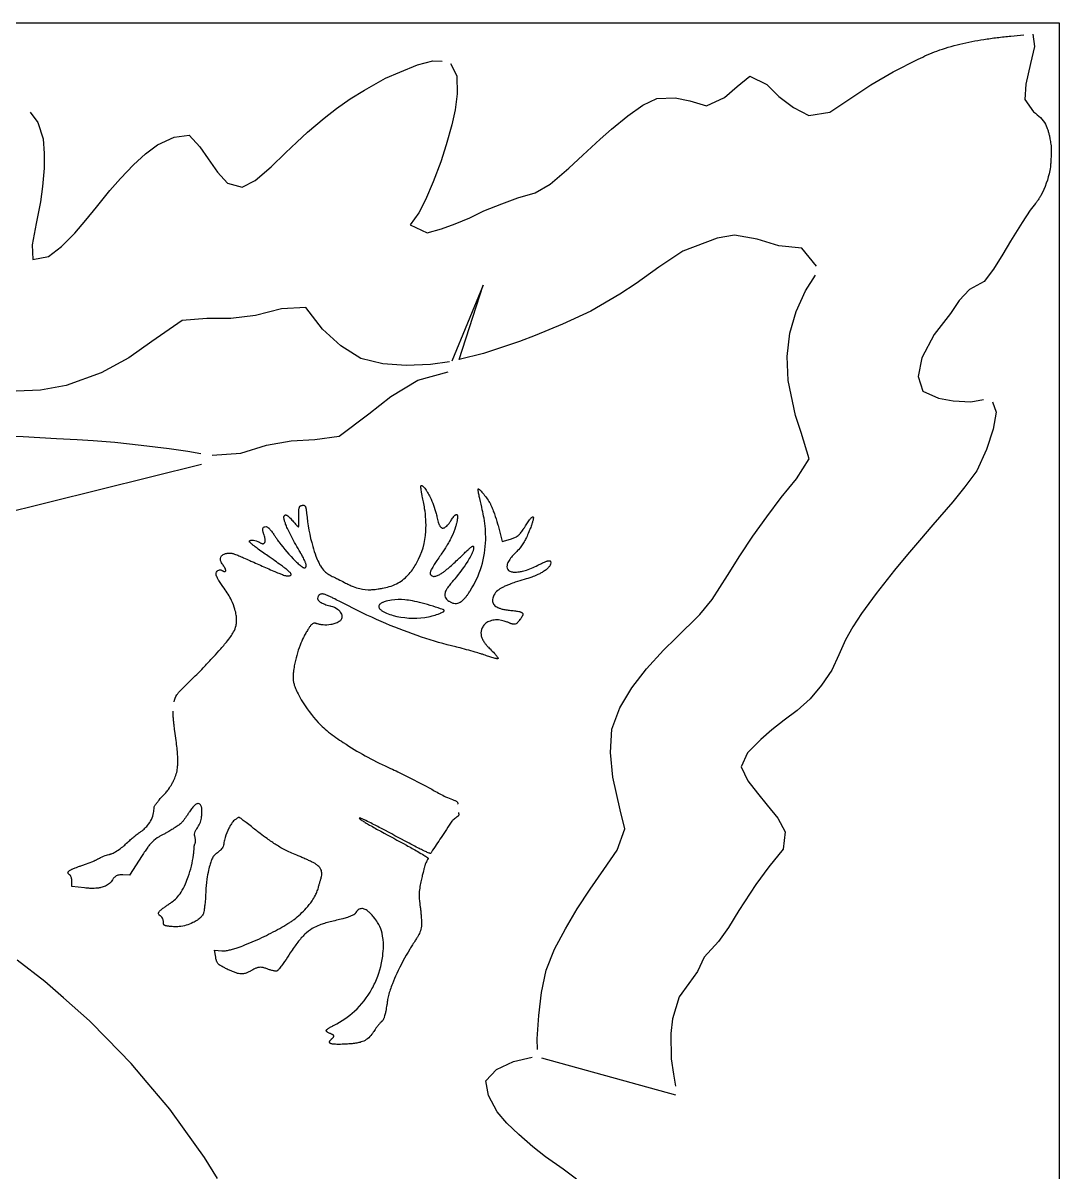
# Model space of a CAD drawing. Extents: x 9 to 156, y 170 to 274.
# Drawn here: x 119.79 to 156.21, y 233.95 to 274.33 of the extents above; entities that cross this region are included whole.
import ezdxf

# ---------------------------------------------------------------- set-up
doc = ezdxf.new("R2010")
doc.units = 0
for name, color, linetype in [('40FF', 7, 'CONTINUOUS'), ('BAUBLES', 7, 'CONTINUOUS'), ('BORDER', 7, 'CONTINUOUS'), ('RINGS', 7, 'CONTINUOUS')]:
    doc.layers.add(name, color=color, linetype=linetype)

msp = doc.modelspace()

# ---------------------------------------------------------------- linework, layer by layer
at = {"layer": '40FF', "color": 5}
for p, q in [((155.296, 273.939), (155.345, 273.501)), ((155.345, 273.501), (155.209, 272.906)), ((133.655, 272.861), (134.201, 273)), ((134.201, 273), (134.52, 272.987)), ((150.377, 272.611), (151.258, 273.054)), ((132.536, 272.394), (133.036, 272.607)), ((133.036, 272.607), (133.655, 272.861)), ((134.815, 272.909), (135.037, 272.473)), ((149.595, 272.161), (150.377, 272.611)), ((155.209, 272.906), (155.05, 272.185)), ((131.794, 271.973), (132.536, 272.394)), ((135.037, 272.473), (135.05, 271.838)), ((144.899, 272.102), (145.344, 272.464)), ((145.344, 272.464), (145.944, 272.172)), ((145.944, 272.172), (146.356, 271.748)), ((148.967, 271.732), (149.595, 272.161)), ((155.05, 272.185), (155.009, 271.647)), ((131.295, 271.665), (131.794, 271.973)), ((135.05, 271.838), (134.982, 271.278)), ((144.457, 271.707), (144.899, 272.102)), ((146.356, 271.748), (146.879, 271.356)), ((130.807, 271.324), (131.295, 271.665)), ((141.048, 271.069), (141.581, 271.444)), ((141.581, 271.444), (142.073, 271.679)), ((142.073, 271.679), (142.714, 271.704)), ((142.714, 271.704), (143.237, 271.591)), ((143.237, 271.591), (143.817, 271.425)), ((143.817, 271.425), (144.457, 271.707)), ((146.879, 271.356), (147.42, 271.08)), ((148.159, 271.196), (148.967, 271.732)), ((155.009, 271.647), (155.32, 271.205)), ((120.045, 271.193), (120.314, 270.831)), ((129.793, 270.493), (130.374, 270.989)), ((130.374, 270.989), (130.807, 271.324)), ((134.982, 271.278), (134.866, 270.753)), ((140.476, 270.604), (141.048, 271.069)), ((147.42, 271.08), (148.159, 271.196)), ((120.314, 270.831), (120.495, 270.258)), ((134.866, 270.753), (134.67, 270.049)), ((140.078, 270.25), (140.476, 270.604)), ((120.495, 270.258), (120.536, 269.749)), ((124.517, 270.05), (125.107, 270.323)), ((125.107, 270.323), (125.629, 270.387)), ((125.629, 270.387), (126.004, 269.983)), ((129.014, 269.771), (129.411, 270.14)), ((129.411, 270.14), (129.793, 270.493)), ((139.473, 269.684), (140.078, 270.25)), ((120.536, 269.749), (120.53, 269.223)), ((123.669, 269.342), (124.099, 269.733)), ((124.099, 269.733), (124.517, 270.05)), ((126.004, 269.983), (126.297, 269.561)), ((128.511, 269.273), (129.014, 269.771)), ((134.67, 270.049), (134.473, 269.456)), ((123.214, 268.871), (123.669, 269.342)), ((126.297, 269.561), (126.625, 269.086)), ((134.473, 269.456), (134.21, 268.748)), ((138.981, 269.234), (139.473, 269.684)), ((120.53, 269.223), (120.474, 268.58)), ((126.625, 269.086), (126.98, 268.698)), ((127.946, 268.797), (128.511, 269.273)), ((138.317, 268.667), (138.981, 269.234)), ((120.474, 268.58), (120.401, 268.05)), ((122.841, 268.446), (123.214, 268.871)), ((126.98, 268.698), (127.489, 268.559)), ((127.489, 268.559), (127.946, 268.797)), ((134.21, 268.748), (133.94, 268.12)), ((137.791, 268.358), (138.317, 268.667)), ((122.371, 267.855), (122.841, 268.446)), ((133.94, 268.12), (133.709, 267.662)), ((136.621, 267.978), (137.185, 268.191)), ((137.185, 268.191), (137.791, 268.358)), ((120.401, 268.05), (120.246, 267.284)), ((121.992, 267.398), (122.371, 267.855)), ((135.496, 267.486), (135.99, 267.725)), ((135.99, 267.725), (136.621, 267.978)), ((155.201, 267.757), (154.912, 267.318)), ((121.608, 266.947), (121.992, 267.398)), ((133.709, 267.662), (133.404, 267.237)), ((134.98, 267.271), (135.496, 267.486)), ((154.912, 267.318), (154.504, 266.66)), ((120.246, 267.284), (120.111, 266.539)), ((121.14, 266.473), (121.608, 266.947)), ((133.404, 267.237), (134.003, 266.956)), ((134.003, 266.956), (134.502, 267.092)), ((134.502, 267.092), (134.98, 267.271)), ((120.111, 266.539), (120.139, 266.024)), ((144.195, 266.764), (142.985, 266.317)), ((144.804, 266.88), (144.195, 266.764)), ((145.595, 266.734), (144.804, 266.88)), ((146.359, 266.505), (145.595, 266.734)), ((147.168, 266.413), (146.359, 266.505)), ((154.504, 266.66), (154.242, 266.203)), ((120.139, 266.024), (120.69, 266.121)), ((120.69, 266.121), (121.14, 266.473)), ((142.985, 266.317), (142.145, 265.75)), ((147.689, 265.781), (147.168, 266.413)), ((154.242, 266.203), (153.912, 265.681)), ((142.145, 265.75), (141.345, 265.171)), ((147.297, 264.922), (147.65, 265.469)), ((153.912, 265.681), (153.577, 265.247)), ((135.965, 265.116), (134.866, 262.449)), ((135.119, 262.501), (135.965, 265.116)), ((141.345, 265.171), (140.776, 264.796)), ((146.966, 264.191), (147.297, 264.922)), ((153.07, 264.964), (152.707, 264.578)), ((153.577, 265.247), (153.07, 264.964)), ((140.776, 264.796), (139.748, 264.208)), ((152.707, 264.578), (152.401, 264.119)), ((128.875, 264.287), (127.961, 264.053)), ((129.727, 264.329), (128.875, 264.287)), ((130.321, 263.575), (129.727, 264.329)), ((139.748, 264.208), (138.759, 263.742)), ((146.743, 263.425), (146.966, 264.191)), ((152.401, 264.119), (151.822, 263.383)), ((125.386, 263.87), (124.317, 263.136)), ((126.248, 263.943), (125.386, 263.87)), ((127.089, 263.948), (126.248, 263.943)), ((127.961, 264.053), (127.089, 263.948)), ((138.759, 263.742), (137.793, 263.348)), ((130.968, 262.984), (130.321, 263.575)), ((137.793, 263.348), (137.248, 263.143)), ((146.654, 262.615), (146.743, 263.425)), ((151.822, 263.383), (151.388, 262.568)), ((124.317, 263.136), (123.507, 262.56)), ((131.662, 262.538), (130.968, 262.984)), ((137.248, 263.143), (135.975, 262.717)), ((123.507, 262.56), (122.537, 262.035)), ((132.44, 262.352), (131.662, 262.538)), ((135.975, 262.717), (135.119, 262.501)), ((146.685, 261.767), (146.654, 262.615)), ((151.388, 262.568), (151.255, 261.908)), ((133.259, 262.291), (132.44, 262.352)), ((134.11, 262.332), (133.259, 262.291)), ((133.665, 261.78), (134.738, 262.072)), ((134.787, 262.423), (134.11, 262.332)), ((122.537, 262.035), (121.309, 261.594)), ((132.722, 261.208), (133.665, 261.78)), ((146.944, 260.538), (146.685, 261.767)), ((151.255, 261.908), (151.425, 261.394)), ((120.404, 261.426), (119.553, 261.388)), ((121.309, 261.594), (120.404, 261.426)), ((151.425, 261.394), (151.98, 261.143)), ((131.941, 260.593), (132.722, 261.208)), ((151.98, 261.143), (152.487, 261.058)), ((152.487, 261.058), (153.118, 261.021)), ((153.118, 261.021), (153.563, 261.104)), ((153.878, 261.022), (154.004, 260.653)), ((130.909, 259.806), (131.941, 260.593)), ((147.15, 259.939), (146.944, 260.538)), ((154.004, 260.653), (153.893, 260.062)), ((153.893, 260.062), (153.665, 259.339)), ((119.79, 259.784), (118.615, 259.839)), ((120.971, 259.722), (119.79, 259.784)), ((121.687, 259.683), (120.971, 259.722)), ((122.252, 259.645), (121.687, 259.683)), ((123.018, 259.584), (122.252, 259.645)), ((128.347, 259.497), (129.213, 259.644)), ((129.213, 259.644), (130.052, 259.692)), ((130.052, 259.692), (130.909, 259.806)), ((147.426, 259.011), (147.15, 259.939)), ((123.948, 259.487), (123.018, 259.584)), ((124.93, 259.365), (123.948, 259.487)), ((125.579, 259.267), (124.93, 259.365)), ((126.036, 259.195), (125.579, 259.267)), ((127.446, 259.218), (128.347, 259.497)), ((153.665, 259.339), (153.329, 258.598)), ((126.433, 259.147), (127.446, 259.218)), ((146.982, 258.317), (147.426, 259.011)), ((113.252, 255.647), (126.062, 258.823)), ((153.329, 258.598), (152.904, 258.028)), ((146.449, 257.651), (146.982, 258.317)), ((152.904, 258.028), (152.476, 257.507)), ((145.936, 256.979), (146.449, 257.651)), ((152.476, 257.507), (151.771, 256.692)), ((145.447, 256.299), (145.936, 256.979)), ((151.771, 256.692), (151.303, 256.142)), ((144.988, 255.609), (145.447, 256.299)), ((151.303, 256.142), (150.881, 255.647)), ((144.557, 254.91), (144.988, 255.609)), ((150.881, 255.647), (150.43, 255.099)), ((144.014, 254.075), (144.557, 254.91)), ((150.43, 255.099), (149.784, 254.283)), ((143.586, 253.547), (144.014, 254.075)), ((149.784, 254.283), (149.273, 253.58)), ((149.273, 253.58), (148.962, 253.112)), ((142.736, 252.716), (143.586, 253.547)), ((148.962, 253.112), (148.702, 252.658)), ((142.301, 252.287), (142.736, 252.716)), ((148.702, 252.658), (148.471, 252.122)), ((141.709, 251.64), (142.301, 252.287)), ((148.471, 252.122), (148.227, 251.592)), ((141.194, 250.968), (141.709, 251.64)), ((148.227, 251.592), (147.86, 251.056)), ((140.768, 250.267), (141.194, 250.968)), ((147.86, 251.056), (147.468, 250.583)), ((147.468, 250.583), (147.002, 250.176)), ((140.492, 249.519), (140.768, 250.267)), ((147.002, 250.176), (146.547, 249.836)), ((146.547, 249.836), (146.114, 249.492)), ((140.447, 248.695), (140.492, 249.519)), ((145.724, 249.154), (145.258, 248.685)), ((146.114, 249.492), (145.724, 249.154)), ((140.529, 247.83), (140.447, 248.695)), ((145.258, 248.685), (145.035, 248.195)), ((145.035, 248.195), (145.276, 247.701)), ((140.785, 246.685), (140.529, 247.83)), ((145.276, 247.701), (145.608, 247.27)), ((145.608, 247.27), (145.957, 246.841)), ((145.957, 246.841), (146.324, 246.39)), ((140.947, 246.018), (140.785, 246.685)), ((146.324, 246.39), (146.589, 245.903)), ((140.683, 245.265), (140.947, 246.018)), ((146.589, 245.903), (146.512, 245.3)), ((140.209, 244.58), (140.683, 245.265)), ((146.512, 245.3), (146.016, 244.682)), ((139.728, 243.897), (140.209, 244.58)), ((146.016, 244.682), (145.548, 244.058)), ((139.273, 243.206), (139.728, 243.897)), ((145.548, 244.058), (144.955, 243.137)), ((138.867, 242.499), (139.273, 243.206)), ((144.955, 243.137), (144.59, 242.55)), ((138.471, 241.789), (138.867, 242.499)), ((144.59, 242.55), (144.235, 242.052)), ((144.235, 242.052), (143.738, 241.497)), ((138.187, 241.043), (138.471, 241.789)), ((143.738, 241.497), (143.508, 241)), ((138.023, 240.257), (138.187, 241.043)), ((143.508, 241), (143.193, 240.573)), ((137.919, 239.453), (138.023, 240.257)), ((143.193, 240.573), (142.862, 240.111)), ((142.862, 240.111), (142.628, 239.339)), ((137.869, 238.63), (137.919, 239.453)), ((142.628, 239.339), (142.563, 238.821)), ((142.563, 238.821), (142.579, 237.929)), ((137.872, 238.255), (137.869, 238.63)), ((136.44, 237.56), (137.031, 237.84)), ((137.031, 237.84), (137.687, 237.983)), ((142.736, 236.657), (138.034, 237.955)), ((142.579, 237.929), (142.654, 237.392)), ((136.059, 237.162), (136.44, 237.56)), ((136.153, 236.645), (136.059, 237.162)), ((142.654, 237.392), (142.723, 236.971)), ((136.46, 236.072), (136.153, 236.645)), ((136.8, 235.673), (136.46, 236.072)), ((137.215, 235.266), (136.8, 235.673)), ((137.712, 234.839), (137.215, 235.266)), ((138.157, 234.491), (137.712, 234.839)), ((138.775, 234.055), (138.157, 234.491)), ((139.253, 233.704), (138.775, 234.055))]:
    msp.add_line(p, q, dxfattribs=at)
for points in [[(151.258, 273.054, -0.033706), (151.917, 273.346, -0.029745), (152.73, 273.59, -0.020209), (153.566, 273.752, -0.007806), (154.043, 273.819, -0.004912), (154.515, 273.873, -0.002201), (154.976, 273.919)], [(155.32, 271.205, -0.017658), (155.445, 271.108, -0.057795), (155.659, 270.887, -0.065455), (155.79, 270.654, -0.02255), (155.828, 270.546, -0.017049), (155.859, 270.429, -0.011313), (155.886, 270.304, -0.004404), (155.902, 270.214, -0.002939), (155.934, 270.018)], [(155.934, 270.018, -0.005221), (155.935, 269.874, -0.007608), (155.932, 269.621, -0.010071), (155.921, 269.405, -0.011379), (155.909, 269.268, -0.013247), (155.896, 269.177, -0.005632), (155.891, 269.149)], [(155.891, 269.149), (155.891, 269.149, -0.072644), (155.575, 268.268)], [(155.575, 268.268, -0.011294), (155.555, 268.232, -0.011881), (155.518, 268.173, -0.011946), (155.445, 268.067, -0.006137), (155.382, 267.983, -0.011348), (155.201, 267.757)]]:
    msp.add_lwpolyline(points, format="xyb", dxfattribs=at)
at = {"layer": 'BAUBLES', "color": 1}
for p, q in [((137.722, 256.973), (137.722, 256.973)), ((136.489, 256.67), (136.639, 256.114)), ((136.639, 256.114), (136.925, 256.193)), ((134.56, 253.715), (134.56, 253.715)), ((123.972, 245.07), (123.535, 244.38)), ((123.535, 244.38), (123.293, 244.391)), ((121.51, 243.991), (121.508, 244.171)), ((121.949, 243.938), (121.51, 243.991)), ((126.517, 241.751), (126.784, 241.727)), ((126.562, 241.502), (126.517, 241.751))]:
    msp.add_line(p, q, dxfattribs=at)
for points in [[(133.866, 257.501, -0.002063), (133.826, 257.703, -0.003333), (133.804, 257.822, -0.006349), (133.788, 257.917, -0.00774), (133.781, 257.967, -0.012566), (133.778, 258.007, -0.021746), (133.777, 258.038, -0.027279), (133.778, 258.056, -0.04736), (133.781, 258.069, -0.054933), (133.784, 258.075, -0.123526), (133.789, 258.081, -0.141008), (133.797, 258.083, -0.063454), (133.803, 258.082, -0.042232), (133.809, 258.079, -0.040186), (133.821, 258.072, -0.023012), (133.834, 258.062, -0.016433), (133.854, 258.044, -0.008513), (133.877, 258.021)], [(133.877, 258.021, -0.020431), (133.91, 257.983, -0.022728), (133.962, 257.914, -0.016509), (134.014, 257.831, -0.020295), (134.1, 257.668, -0.046702), (134.315, 257.089, -0.015522), (134.351, 256.935)], [(135.937, 257.222, -0.005661), (135.848, 257.618, -0.004086), (135.816, 257.773, -0.004755), (135.801, 257.854, -0.009473), (135.791, 257.912, -0.010583), (135.789, 257.932, -0.024796), (135.788, 257.946, -0.071902), (135.789, 257.952, -0.040595), (135.789, 257.953)], [(135.789, 257.953, -0.255354), (135.797, 257.957, -0.074579), (135.803, 257.956, -0.045169), (135.809, 257.954, -0.041066), (135.821, 257.947, -0.023809), (135.835, 257.937, -0.018888), (135.857, 257.918, -0.017803), (135.895, 257.88, -0.014189), (135.954, 257.813, -0.036106), (136.193, 257.475, -0.003095), (136.208, 257.452)], [(129.485, 256.785, -0.001464), (129.483, 256.969, -0.005433), (129.483, 257.108, -0.00552), (129.485, 257.163, -0.008548), (129.487, 257.21, -0.013038), (129.491, 257.249, -0.032662), (129.499, 257.294, -0.044521), (129.509, 257.321, -0.17983), (129.549, 257.363, -0.018749), (129.557, 257.366, -0.026001), (129.576, 257.372, -0.01271), (129.597, 257.378, -0.003762), (129.608, 257.381)], [(129.608, 257.381, -0.027675), (129.63, 257.384, -0.040607), (129.649, 257.385, -0.08108), (129.673, 257.38, -0.118586), (129.698, 257.362, -0.050741), (129.709, 257.346, -0.036998), (129.719, 257.325, -0.025935), (129.728, 257.299, -0.017996), (129.736, 257.267, -0.010176), (129.742, 257.237, -0.007595), (129.747, 257.204, -0.005652), (129.751, 257.166, -0.006425), (129.758, 257.102)], [(133.626, 255.353, 0.112371), (133.951, 256.469, 0.032066), (133.95, 256.888, 0.022554), (133.909, 257.263, 0.011789), (133.866, 257.501)], [(135.511, 254.376, 0.139188), (136.055, 256.173, 0.047401), (135.997, 256.929, 0.016407), (135.937, 257.222)], [(136.208, 257.452, -0.017312), (136.229, 257.411, -0.015434), (136.27, 257.321, -0.0076), (136.306, 257.231, -0.00867), (136.363, 257.076, -0.014956), (136.473, 256.728, -0.002834), (136.489, 256.67)], [(129.539, 255.72, -0.016222), (129.224, 256.283, -0.013671), (129.086, 256.566, -0.013755), (129.021, 256.724, -0.015252), (128.986, 256.822, -0.015754), (128.971, 256.878, -0.023699), (128.962, 256.924, -0.039457), (128.959, 256.962, -0.048888), (128.961, 256.983, -0.075395), (128.968, 256.999)], [(128.968, 256.999, -0.05698), (128.987, 257.025, -0.069357), (129.002, 257.036, -0.149618), (129.03, 257.042, -0.059298), (129.046, 257.039, -0.042683), (129.064, 257.031, -0.035967), (129.09, 257.014, -0.014812), (129.108, 257.001, -0.014051), (129.134, 256.978, -0.009877), (129.163, 256.95, -0.010061), (129.213, 256.897, -0.006024), (129.273, 256.831, -0.002477), (129.319, 256.78, -0.002002), (129.369, 256.721)], [(129.758, 257.102, 0.045998), (129.976, 255.93, 0.019811), (130.085, 255.599, 0.023044), (130.183, 255.368, 0.018885), (130.244, 255.254)], [(134.351, 256.935, 0.014539), (134.373, 256.835, 0.020466), (134.398, 256.753, 0.023467), (134.42, 256.698, 0.022992), (134.438, 256.664, 0.02977), (134.456, 256.636, 0.038569), (134.476, 256.613, 0.048931), (134.497, 256.597, 0.189872), (134.566, 256.582, 0.051222), (134.591, 256.589, 0.04074), (134.618, 256.602, 0.031515), (134.646, 256.62, 0.030438), (134.686, 256.654, 0.026933), (134.739, 256.711, 0.018604), (134.796, 256.784, 0.016253), (134.869, 256.894)], [(134.869, 256.894, -0.015043), (134.912, 256.958, -0.022035), (134.95, 257.006, -0.028018), (134.977, 257.033, -0.031013), (134.995, 257.048, -0.03035), (135.006, 257.055, -0.041126), (135.016, 257.059, -0.127565), (135.033, 257.061, -0.175947), (135.048, 257.052, -0.043612), (135.052, 257.046, -0.044106), (135.056, 257.037, -0.032503), (135.059, 257.026, -0.024354), (135.062, 257.012, -0.02727), (135.064, 256.988, -0.019402), (135.064, 256.959, -0.018177), (135.06, 256.913, -0.016468), (135.049, 256.844, -0.014064), (135.028, 256.745, -0.011244), (134.997, 256.629)], [(137.458, 256.661, -0.010369), (137.546, 256.795, -0.011242), (137.599, 256.868, -0.01387), (137.635, 256.912, -0.015076), (137.658, 256.938, -0.023017), (137.678, 256.957, -0.024711), (137.69, 256.966, -0.063227), (137.705, 256.974, -0.076565), (137.713, 256.976, -0.172969), (137.722, 256.973)], [(137.722, 256.973, -0.092451), (137.726, 256.968, -0.065126), (137.729, 256.962, -0.04321), (137.731, 256.953, -0.029322), (137.732, 256.943, -0.025625), (137.731, 256.925, -0.017506), (137.729, 256.904, -0.012699), (137.724, 256.88, -0.014069), (137.714, 256.836, -0.01005), (137.699, 256.785, -0.011751), (137.665, 256.682, -0.009593), (137.607, 256.531, -0.003964), (137.571, 256.444)], [(128.256, 256.368, -0.007712), (128.24, 256.416, -0.007436), (128.232, 256.445, -0.022947), (128.22, 256.495, -0.026459), (128.216, 256.526, -0.030922), (128.216, 256.548, -0.041572), (128.219, 256.567, -0.201768), (128.249, 256.612, -0.043775), (128.265, 256.62, -0.032322), (128.283, 256.627, -0.015158), (128.296, 256.63)], [(128.296, 256.63, -0.16638), (128.366, 256.624, -0.0552), (128.4, 256.605, -0.029053), (128.425, 256.584, -0.016715), (128.447, 256.563, -0.018736), (128.483, 256.523, -0.012647), (128.523, 256.473, -0.008526), (128.569, 256.411, -0.006915), (128.638, 256.31, -0.003272), (128.698, 256.219)], [(129.369, 256.721, 0.002743), (129.399, 256.687, 0.004836), (129.415, 256.668, 0.012039), (129.433, 256.65, 0.019687), (129.445, 256.639, 0.024848), (129.452, 256.633, 0.026544), (129.457, 256.63, 0.038194), (129.461, 256.628, 0.089048), (129.466, 256.627, 0.206198), (129.474, 256.631, 0.059176), (129.476, 256.633, 0.03996), (129.478, 256.637, 0.027784), (129.48, 256.642, 0.019592), (129.481, 256.648, 0.0203), (129.483, 256.659, 0.012791), (129.484, 256.673, 0.005704), (129.484, 256.683, 0.007385), (129.485, 256.707, 0.003951), (129.485, 256.735, 0.002313), (129.485, 256.785)], [(134.997, 256.629, -0.043568), (134.858, 256.273, -0.018288), (134.745, 256.061, -0.007831), (134.665, 255.928, -0.006123), (134.572, 255.782, -0.004637), (134.464, 255.622)], [(136.925, 256.193, 0.008663), (136.992, 256.213, 0.01486), (137.05, 256.234, 0.02153), (137.101, 256.257, 0.075729), (137.219, 256.339, 0.023231), (137.261, 256.382, 0.017425), (137.304, 256.435, 0.011914), (137.35, 256.498, 0.007467), (137.401, 256.573, 0.004186), (137.458, 256.661)], [(137.571, 256.444, -0.010172), (137.488, 256.255, -0.017744), (137.41, 256.102, -0.059102), (137.207, 255.82, -0.017502), (137.093, 255.703)], [(127.747, 256.1, -0.064567), (127.746, 256.111, -0.18291), (127.755, 256.133, -0.060937), (127.763, 256.14, -0.046563), (127.774, 256.146, -0.035173), (127.787, 256.15, -0.034058), (127.807, 256.154, -0.031417), (127.837, 256.156, -0.032179), (127.886, 256.153, -0.09188), (128.089, 256.087, -0.013115), (128.111, 256.074)], [(128.443, 255.568, -0.007758), (128.06, 255.842, -0.005575), (127.912, 255.954, -0.006394), (127.836, 256.015, -0.01238), (127.782, 256.061, -0.021631), (127.757, 256.086, -0.048389), (127.748, 256.096, -0.073935), (127.747, 256.1)], [(128.111, 256.074, 0.028653), (128.151, 256.051, 0.031086), (128.18, 256.04, 0.029137), (128.2, 256.035, 0.035934), (128.218, 256.032, 0.043772), (128.234, 256.033, 0.089283), (128.258, 256.04, 0.112274), (128.279, 256.059, 0.047373), (128.287, 256.072, 0.039429), (128.294, 256.088, 0.032125), (128.298, 256.106, 0.026108), (128.301, 256.128, 0.027193), (128.301, 256.159, 0.026378), (128.297, 256.205, 0.020318), (128.288, 256.258, 0.021898), (128.265, 256.342, 0.005249), (128.256, 256.368)], [(128.698, 256.219, 0.012601), (128.785, 256.094, 0.038835), (129.368, 255.419, 0.015679), (129.5, 255.297, 0.012417), (129.557, 255.25, 0.02492), (129.617, 255.207, 0.0271), (129.647, 255.191, 0.049286), (129.672, 255.182, 0.06455), (129.685, 255.18, 0.039413), (129.69, 255.181)], [(126.812, 255.299, -0.030601), (126.77, 255.362, -0.040614), (126.742, 255.421, -0.045916), (126.729, 255.468, -0.067158), (126.727, 255.517, -0.158992), (126.763, 255.602, -0.055992), (126.796, 255.631, -0.038467), (126.83, 255.653, -0.036476), (126.881, 255.674, -0.029721), (126.941, 255.691)], [(126.941, 255.691, -0.012852), (126.985, 255.7, -0.026103), (127.026, 255.705, -0.058347), (127.1, 255.701, -0.018383), (127.135, 255.694, -0.01425), (127.175, 255.683, -0.010515), (127.222, 255.668, -0.010793), (127.306, 255.637, -0.004358), (127.374, 255.61, -0.004827), (127.543, 255.537, -0.001888), (127.765, 255.439, -0.000539), (127.899, 255.379)], [(129.69, 255.181, 0.093185), (129.715, 255.191, 0.148332), (129.737, 255.218, 0.071713), (129.743, 255.241, 0.050131), (129.743, 255.27, 0.034332), (129.738, 255.305, 0.02404), (129.727, 255.346, 0.014121), (129.714, 255.383, 0.011136), (129.697, 255.424, 0.013075), (129.665, 255.492, 0.009709), (129.625, 255.57, 0.009285), (129.558, 255.688, 0.002006), (129.539, 255.72)], [(134.464, 255.622, 0.002398), (134.341, 255.44, 0.005193), (134.247, 255.296, 0.006886), (134.193, 255.209, 0.011504), (134.152, 255.139, 0.012307), (134.132, 255.099, 0.01747), (134.118, 255.065, 0.050458), (134.103, 255.016, 0.081433), (134.102, 254.979, 0.111154), (134.115, 254.946, 0.040234), (134.127, 254.932, 0.016932), (134.134, 254.925)], [(135.629, 255.865, -0.044059), (135.626, 255.84, -0.027185), (135.619, 255.81, -0.022322), (135.603, 255.762, -0.014814), (135.579, 255.706, -0.015523), (135.531, 255.609, -0.016647), (135.423, 255.422, -0.035262), (134.97, 254.798, -0.006272), (134.904, 254.722)], [(135.023, 255.428, -0.001607), (135.306, 255.7, -0.004659), (135.435, 255.821, -0.008124), (135.505, 255.883, -0.011228), (135.541, 255.912, -0.026496), (135.575, 255.936, -0.031385), (135.59, 255.944, -0.056312), (135.603, 255.948, -0.101027), (135.612, 255.948, -0.179005), (135.62, 255.942, -0.084917), (135.625, 255.934, -0.044644), (135.627, 255.922, -0.025941), (135.629, 255.903, -0.010082), (135.629, 255.865)], [(137.093, 255.703, 0.027473), (136.959, 255.559, 0.021231), (136.899, 255.479, 0.026369), (136.854, 255.405, 0.033465), (136.822, 255.338, 0.043078), (136.805, 255.276, 0.127532), (136.81, 255.172, 0.147448), (136.863, 255.095, 0.060012), (136.907, 255.068, 0.047744), (136.961, 255.048, 0.037426), (137.026, 255.037, 0.029719), (137.1, 255.033, 0.02418), (137.184, 255.038, 0.025861), (137.309, 255.057, 0.026475), (137.485, 255.104, 0.025849), (137.722, 255.194, 0.019132), (137.938, 255.3)], [(126.803, 255.082, 0.021896), (126.829, 255.067, 0.021014), (126.846, 255.059, 0.027245), (126.861, 255.054, 0.036323), (126.874, 255.051, 0.032015), (126.882, 255.05, 0.039046), (126.889, 255.051, 0.249856), (126.91, 255.065, 0.044348), (126.913, 255.071, 0.036935), (126.914, 255.078, 0.030287), (126.915, 255.085, 0.036403), (126.915, 255.098, 0.027602), (126.912, 255.113, 0.021602), (126.908, 255.129, 0.027353), (126.897, 255.16, 0.020814), (126.88, 255.194, 0.022898), (126.848, 255.248, 0.016705), (126.812, 255.299)], [(127.899, 255.379, 0.001731), (128.37, 255.17, 0.002699), (128.603, 255.069, 0.005319), (128.78, 254.995, 0.010312), (128.911, 254.945, 0.013172), (128.986, 254.92, 0.021257), (129.044, 254.906, 0.032411), (129.089, 254.9, 0.071219), (129.146, 254.904)], [(129.146, 254.904, 0.036402), (129.18, 254.914, 0.06143), (129.199, 254.924, 0.110666), (129.211, 254.936, 0.172469), (129.214, 254.957, 0.070233), (129.21, 254.972, 0.044853), (129.2, 254.989, 0.034477), (129.178, 255.016, 0.020361), (129.146, 255.049, 0.012766), (129.103, 255.087, 0.008366), (129.049, 255.132, 0.008084), (128.944, 255.212, 0.004632), (128.809, 255.311, 0.003104), (128.58, 255.472, 0.001105), (128.443, 255.568)], [(130.244, 255.254, 0.071217), (130.4, 255.055, 0.042843), (130.51, 254.969, 0.018816), (130.583, 254.925, 0.012154), (130.661, 254.884, 0.005662), (130.746, 254.842, -0.001259), (130.871, 254.783, -0.013398), (131.089, 254.672)], [(132.424, 254.468, 0.028303), (132.662, 254.524, 0.043168), (132.919, 254.624, 0.089742), (133.321, 254.923, 0.035486), (133.479, 255.117, 0.02367), (133.597, 255.303, 0.005463), (133.626, 255.353)], [(134.134, 254.925, 0.173007), (134.221, 254.885, 0.056792), (134.267, 254.887, 0.049369), (134.33, 254.902, 0.029797), (134.39, 254.926, 0.017899), (134.442, 254.953, 0.014224), (134.498, 254.988, 0.016714), (134.591, 255.052, 0.012325), (134.694, 255.133, 0.011592), (134.849, 255.266, 0.0089), (135.023, 255.428)], [(138.338, 255.403, -0.131104), (138.334, 255.313, -0.065801), (138.306, 255.252, -0.055088), (138.248, 255.179, -0.042019), (138.15, 255.096, -0.016266), (138.09, 255.055, -0.019953), (137.984, 254.994, -0.01621), (137.863, 254.935, -0.017482), (137.676, 254.859, -0.018544), (137.407, 254.772)], [(137.938, 255.3, -0.010611), (138.047, 255.355, -0.012034), (138.122, 255.388, -0.011963), (138.171, 255.407, -0.016177), (138.214, 255.422, -0.014823), (138.239, 255.428, -0.038248), (138.276, 255.434, -0.041576), (138.298, 255.434, -0.062671), (138.315, 255.43, -0.132669), (138.331, 255.419, -0.101091), (138.338, 255.406, -0.018154), (138.338, 255.403)], [(126.578, 254.939, -0.052564), (126.577, 254.984, -0.076743), (126.589, 255.033, -0.16658), (126.642, 255.095, -0.117066), (126.699, 255.112, -0.07113), (126.741, 255.108, -0.056359), (126.781, 255.094, -0.029939), (126.803, 255.082)], [(126.86, 254.465, -0.02488), (126.677, 254.734, -0.014351), (126.625, 254.825, -0.015248), (126.6, 254.876, -0.018106), (126.587, 254.908, -0.020468), (126.581, 254.925, -0.034046), (126.578, 254.939)], [(127.278, 253.154, 0.052341), (127.298, 253.307, 0.023692), (127.298, 253.401, 0.024234), (127.285, 253.519, 0.033611), (127.238, 253.729, 0.039128), (127.121, 254.035, 0.051631), (126.86, 254.465)], [(131.089, 254.672, 0.015191), (131.251, 254.589, 0.01751), (131.401, 254.524, 0.033787), (131.627, 254.453, 0.070782), (132.021, 254.416, 0.019334), (132.167, 254.428, 0.009374), (132.276, 254.443, 0.004516), (132.424, 254.468)], [(134.904, 254.722, 0.010352), (134.817, 254.62, 0.024736), (134.717, 254.486, 0.029642), (134.663, 254.394, 0.037378), (134.633, 254.324, 0.041128), (134.62, 254.27, 0.073606), (134.619, 254.201, 0.114279), (134.653, 254.114, 0.061663), (134.702, 254.059, 0.036981), (134.759, 254.016, 0.005219), (134.77, 254.009)], [(137.407, 254.772, 0.009581), (137.096, 254.676, 0.01212), (136.892, 254.603, 0.012366), (136.762, 254.55, 0.016319), (136.651, 254.496, 0.021308), (136.557, 254.442, 0.027264), (136.48, 254.386, 0.102903), (136.344, 254.225, 0.041093), (136.315, 254.158)], [(130.168, 254.186, 0.056262), (130.153, 254.155, 0.200285), (130.156, 254.07, 0.064967), (130.179, 254.035, 0.047844), (130.213, 254.001, 0.040208), (130.268, 253.963, 0.02869), (130.338, 253.926, 0.015884), (130.398, 253.902, 0.015681), (130.48, 253.874, 0.012889), (130.573, 253.849, 0.003938), (130.607, 253.841)], [(130.952, 253.984, 0.003203), (130.747, 254.089, 0.004765), (130.622, 254.151, 0.008302), (130.519, 254.199, 0.008972), (130.46, 254.223, 0.012735), (130.409, 254.242, 0.036768), (130.336, 254.262, 0.04119), (130.294, 254.266, 0.084727), (130.248, 254.259, 0.116755), (130.202, 254.23, 0.035153), (130.184, 254.21, 0.022151), (130.168, 254.186)], [(135.009, 252.404, -0.022431), (133.802, 252.75, -0.019806), (132.547, 253.228, -0.016754), (131.226, 253.844, -0.00304), (130.952, 253.984)], [(132.491, 253.99, 0.016543), (132.44, 253.971, 0.018594), (132.404, 253.954, 0.045772), (132.353, 253.923, 0.048609), (132.326, 253.898, 0.059647), (132.308, 253.873, 0.162256), (132.298, 253.814, 0.033151), (132.301, 253.799)], [(134.56, 253.715, 0.002699), (134.204, 253.832, 0.013296), (133.817, 253.947, 0.019611), (133.482, 254.023, 0.022797), (133.211, 254.06, 0.058995), (132.745, 254.05, 0.044491), (132.491, 253.99)], [(134.77, 254.009, 0.038708), (134.855, 253.963, 0.052605), (134.936, 253.937, 0.15287), (135.113, 253.955, 0.053744), (135.191, 253.998, 0.040073), (135.269, 254.063, 0.02851), (135.35, 254.15, 0.01502), (135.41, 254.227, 0.013788), (135.485, 254.336, 0.003927), (135.511, 254.376)], [(136.315, 254.158, 0.051586), (136.297, 254.075, 0.06645), (136.298, 254, 0.141714), (136.353, 253.882, 0.061926), (136.411, 253.829, 0.040735), (136.477, 253.791, 0.036228), (136.573, 253.753, 0.026808), (136.689, 253.723, 0.022442), (136.845, 253.698, 0.004823), (136.889, 253.693)], [(130.607, 253.841, -0.107676), (130.849, 253.727, -0.070085), (130.942, 253.631, -0.065536), (130.986, 253.552, -0.063563), (131.001, 253.49, -0.172781), (130.972, 253.363)], [(132.301, 253.799, 0.062878), (132.313, 253.769, 0.062338), (132.344, 253.729, 0.040493), (132.388, 253.691, 0.020545), (132.425, 253.665, 0.018867), (132.476, 253.636, 0.022261), (132.57, 253.591, 0.032686), (132.799, 253.513)], [(134.169, 253.493, 0.020033), (134.379, 253.557, 0.00912), (134.443, 253.581, 0.008673), (134.482, 253.597, 0.024877), (134.541, 253.626, 0.025506), (134.568, 253.642, 0.030275), (134.583, 253.654, 0.031779), (134.59, 253.662, 0.046058), (134.596, 253.67, 0.109108), (134.599, 253.68, 0.188231), (134.595, 253.694, 0.080159), (134.587, 253.702, 0.03302), (134.58, 253.707, 0.031125), (134.567, 253.712, 0.013715), (134.56, 253.715)], [(136.889, 253.693, -0.002183), (136.982, 253.684, -0.003822), (137.063, 253.675, -0.006187), (137.134, 253.665, -0.016302), (137.221, 253.65, -0.018898), (137.267, 253.639, -0.020531), (137.295, 253.629, -0.029087), (137.318, 253.619, -0.041008), (137.336, 253.607, -0.055701), (137.349, 253.594, -0.166686), (137.363, 253.559, -0.055889), (137.361, 253.541, -0.040933), (137.356, 253.52, -0.028676), (137.347, 253.498, -0.024157), (137.329, 253.465, -0.008257), (137.317, 253.447, -0.011158), (137.29, 253.408, -0.006195), (137.257, 253.364)], [(130.175, 253.205, 0.006346), (130.12, 253.222, 0.011592), (130.089, 253.23, 0.03465), (130.048, 253.238, 0.047725), (130.018, 253.238, 0.125149), (129.964, 253.219, 0.04661), (129.937, 253.197, 0.030799), (129.91, 253.167, 0.012458), (129.892, 253.144, 0.011128), (129.866, 253.108, 0.006935), (129.838, 253.064, 0.004022), (129.806, 253.013, 0.002523), (129.73, 252.887)], [(130.972, 253.363, -0.060561), (130.943, 253.328, -0.043217), (130.903, 253.296, -0.042167), (130.832, 253.257, -0.030456), (130.746, 253.224, -0.034402), (130.605, 253.19, -0.059651), (130.337, 253.176, -0.040577), (130.213, 253.195, -0.016819), (130.175, 253.205)], [(132.799, 253.513, 0.102517), (133.916, 253.443, 0.025983), (134.169, 253.493)], [(136.805, 253.28, 0.113516), (136.403, 253.352, 0.06964), (136.208, 253.315, 0.081201), (136.059, 253.236, 0.085793), (135.969, 253.137)], [(137.257, 253.364, -0.005176), (137.218, 253.313, -0.008651), (137.195, 253.284, -0.029973), (137.157, 253.244, -0.045062), (137.127, 253.221, -0.144402), (137.057, 253.2, -0.042205), (137.026, 253.202, -0.028926), (136.99, 253.21, -0.008195), (136.974, 253.214, -0.012037), (136.939, 253.226, -0.007542), (136.899, 253.241, -0.004275), (136.855, 253.259, -0.002745), (136.805, 253.28)], [(126.127, 251.674, 0.002008), (126.431, 251.999, 0.003784), (126.675, 252.266, 0.011446), (126.943, 252.576, 0.01831), (127.094, 252.773, 0.030312), (127.193, 252.933, 0.062315), (127.278, 253.154)], [(129.73, 252.887, 0.019325), (129.65, 252.741, 0.024086), (129.53, 252.466, 0.045728), (129.326, 251.743, 0.019735), (129.295, 251.52, 0.019288), (129.285, 251.368, 0.017359), (129.286, 251.277, 0.035601), (129.3, 251.159)], [(135.969, 253.137, 0.058883), (135.912, 253.021, 0.146804), (135.901, 252.785, 0.054036), (135.942, 252.674, 0.041034), (136.012, 252.558, 0.021134), (136.075, 252.477, 0.016928), (136.15, 252.393, 0.009197), (136.208, 252.335)], [(136.085, 252.095, 0.008234), (135.995, 252.126, 0.005038), (135.883, 252.163, 0.005281), (135.685, 252.223, 0.010805), (135.082, 252.386, 0.001656), (135.009, 252.404)], [(136.489, 251.996, -0.087846), (136.487, 251.994, -0.061312), (136.484, 251.993, -0.058529), (136.478, 251.991, -0.033894), (136.47, 251.99, -0.02611), (136.456, 251.99, -0.016477), (136.439, 251.992, -0.011451), (136.42, 251.994, -0.012428), (136.385, 252.001, -0.013674), (136.315, 252.019, -0.016577), (136.161, 252.067, -0.006588), (136.085, 252.095)], [(136.208, 252.335, -0.016161), (136.363, 252.175, -0.013101), (136.427, 252.102, -0.014155), (136.458, 252.061, -0.017046), (136.475, 252.036, -0.019682), (136.483, 252.022, -0.043929), (136.489, 252.009, -0.053388), (136.49, 252.002, -0.100769), (136.489, 251.998, -0.044729), (136.489, 251.996)], [(125.108, 250.471, -0.121531), (125.201, 250.725, -0.02856), (125.26, 250.803, -0.017884), (125.335, 250.887, -0.009106), (125.428, 250.98, -0.002005), (125.67, 251.213, 0.012222), (126.127, 251.674)], [(129.3, 251.159, 0.019568), (129.316, 251.093, 0.022407), (129.353, 250.983, 0.020849), (129.424, 250.82, 0.022332), (129.571, 250.55, 0.048188), (130.17, 249.745)], [(125.17, 249.112, -0.001431), (125.126, 249.441, -0.002906), (125.098, 249.672, -0.003562), (125.083, 249.811, -0.005713), (125.071, 249.933, -0.013836), (125.064, 250.057, -0.015545), (125.064, 250.114, -0.019733), (125.067, 250.143)], [(130.17, 249.745, 0.022162), (130.304, 249.611, 0.01878), (130.534, 249.415, 0.021425), (131.05, 249.044, 0.037865), (132.617, 248.175, 0.002666), (132.712, 248.133)], [(124.915, 247.415, 0.009107), (125.016, 247.579, 0.014168), (125.079, 247.695, 0.037244), (125.161, 247.888, 0.043447), (125.212, 248.102, 0.022755), (125.227, 248.251, 0.018399), (125.231, 248.422, 0.013988), (125.223, 248.618, 0.010204), (125.203, 248.847, 0.007649), (125.17, 249.112)], [(132.712, 248.133, -0.00678), (132.968, 248.015, -0.014265), (134.073, 247.449, -0.004211), (134.247, 247.351)], [(124.588, 247.042, -0.03739), (124.693, 247.162, -0.005069), (124.752, 247.219, 0.014843), (124.811, 247.279, 0.039388), (124.904, 247.398, 0.004367), (124.915, 247.415)], [(134.247, 247.351, 0.008614), (134.441, 247.244, 0.012868), (134.648, 247.141, 0.020652), (134.889, 247.04, -0.00299), (134.972, 247.009, -0.014749), (135.002, 246.996, -0.06765), (135.04, 246.974, -0.119161), (135.065, 246.94, -0.031708), (135.072, 246.923, -0.025393), (135.079, 246.894, -0.009489), (135.082, 246.877)], [(123.897, 245.887, 0.027525), (124.045, 246.006, 0.032818), (124.166, 246.131, 0.135557), (124.381, 246.574, 0.049231), (124.395, 246.759)], [(124.395, 246.759, -0.04752), (124.414, 246.809, -0.028635), (124.435, 246.846, -0.019662), (124.46, 246.881, -0.009308), (124.48, 246.906, -0.004769), (124.509, 246.94, 0.00506), (124.544, 246.981, 0.01377), (124.57, 247.016, 0.01521), (124.588, 247.042)], [(126.01, 246.878, 0.188579), (125.949, 246.899, 0.06775), (125.916, 246.893, 0.050307), (125.88, 246.877, 0.042515), (125.834, 246.847, 0.033726), (125.778, 246.795, 0.019434), (125.733, 246.744, 0.015752), (125.686, 246.684, 0.013132), (125.638, 246.613, 0.011527), (125.588, 246.532)], [(126.061, 246.387, 0.015365), (126.075, 246.506, 0.019021), (126.08, 246.609, 0.019431), (126.078, 246.681, 0.017663), (126.074, 246.728, 0.021576), (126.066, 246.769, 0.026896), (126.056, 246.805, 0.071553), (126.03, 246.856, 0.061917), (126.01, 246.878)], [(125.588, 246.532, -0.005939), (125.544, 246.465, -0.00642), (125.487, 246.383, -0.011331), (125.421, 246.295, -0.009405), (125.388, 246.254, -0.014744), (125.357, 246.22, -0.03491), (125.324, 246.189, -0.007256), (125.32, 246.186)], [(125.814, 245.823, -0.044234), (125.844, 245.915, -0.020038), (125.867, 245.965, -0.013297), (125.894, 246.013, -0.006876), (125.941, 246.09, 0.011079), (125.979, 246.154, 0.015687), (126.005, 246.205, 0.073719), (126.061, 246.387)], [(127.26, 246.345, 0.053903), (127.22, 246.316, 0.038005), (127.17, 246.263, 0.013704), (127.144, 246.23, 0.0211), (127.093, 246.154, 0.020221), (127.028, 246.037, 0.041126), (126.894, 245.709, 0.015636), (126.867, 245.616, 0.02072), (126.85, 245.53, 0.019065), (126.844, 245.479)], [(127.637, 246.229, 0.002246), (127.498, 246.338, 0.004765), (127.466, 246.363, 0.009284), (127.439, 246.382, 0.023491), (127.413, 246.398, 0.03351), (127.396, 246.407, 0.053144), (127.381, 246.411, 0.139723), (127.357, 246.408, 0.035232), (127.348, 246.404, 0.024735), (127.336, 246.396, -0.010301), (127.295, 246.367, -0.021086), (127.26, 246.345)], [(131.611, 246.389, 0.204722), (131.611, 246.384, 0.118136), (131.62, 246.37, 0.033453), (131.644, 246.35, 0.020861), (131.703, 246.308, 0.010686), (131.82, 246.235, 0.005186), (131.975, 246.144, 0.004435), (132.367, 245.925, 0.000151), (133.273, 245.433, -0.004199), (133.666, 245.214, -0.008219), (133.885, 245.085, -0.022061), (133.998, 245.01, -0.031973), (134.022, 244.989, -0.113036), (134.032, 244.975, -0.20564), (134.032, 244.97)], [(134.124, 245.153, -0.183158), (134.12, 245.151, -0.109592), (134.102, 245.151, -0.032865), (134.071, 245.16, -0.020982), (134.003, 245.186, -0.01092), (133.877, 245.243, -0.005338), (133.716, 245.323, -0.004586), (133.319, 245.529, -0.000145), (132.414, 246.012, 0.004369), (132.017, 246.219, 0.008523), (131.789, 246.33, 0.01677), (131.683, 246.376, 0.021009), (131.647, 246.388, 0.054943), (131.622, 246.393, 0.171568), (131.613, 246.391, 0.086684), (131.611, 246.389)], [(135.098, 246.59, -0.004807), (135.103, 246.559, -0.010906), (135.106, 246.534, -0.02886), (135.107, 246.51, -0.03942), (135.106, 246.494, -0.145871), (135.092, 246.465, -0.043779), (135.079, 246.453, -0.015372), (135.065, 246.442, -0.00108), (135.027, 246.416, 0.033714), (134.904, 246.317, 0.009176), (134.863, 246.277)], [(125.32, 246.186, -0.004707), (125.21, 246.108, -0.011484), (125.057, 246.005, -0.011902), (124.917, 245.921, -0.004658), (124.828, 245.871)], [(129.468, 245.06, -0.004425), (129.236, 245.161, -0.02332), (128.856, 245.35, -0.023535), (128.531, 245.554, -0.006759), (128.371, 245.667, -0.005444), (128.122, 245.853, -0.002619), (127.816, 246.089, -0.000855), (127.637, 246.229)], [(134.863, 246.277, -0.000717), (134.49, 245.712, 0.002573), (134.148, 245.192, 0.001415), (134.124, 245.153)], [(123.329, 245.412, 0.003631), (123.395, 245.471, -0.000484), (123.543, 245.607, -0.005546), (123.66, 245.71, -0.012779), (123.771, 245.802, -0.016182), (123.839, 245.852, -0.019842), (123.883, 245.88, -0.008595), (123.897, 245.887)], [(124.828, 245.871, -0.005515), (124.772, 245.841, -0.002922), (124.668, 245.787, 0.01133), (124.573, 245.736, 0.070784), (124.337, 245.556, 0.018964), (124.259, 245.471, 0.01542), (124.173, 245.364, 0.012033), (124.078, 245.231, 0.009672), (123.972, 245.07)], [(125.8, 245.278, -0.012269), (125.802, 245.333, -0.014408), (125.807, 245.378, -0.027308), (125.817, 245.435, -0.022856), (125.829, 245.477, 0.003882), (125.841, 245.512, 0.015341), (125.847, 245.532, 0.051113), (125.855, 245.579, 0.015957), (125.855, 245.598)], [(125.855, 245.598, 0.016179), (125.855, 245.613, 0.011792), (125.853, 245.629, 0.013043), (125.849, 245.654, 0.010871), (125.843, 245.689, 0.00511), (125.837, 245.715, 0.003629), (125.825, 245.764, -0.004552), (125.818, 245.791, -0.010356), (125.815, 245.807, -0.016723), (125.814, 245.815, -0.038262), (125.814, 245.821, -0.043385), (125.814, 245.823)], [(122.433, 244.963, -0.021642), (122.514, 245.006, -0.035237), (122.727, 245.089, -0.018617), (122.8, 245.109, -0.012512), (122.833, 245.116)], [(122.833, 245.116, 0.022425), (122.854, 245.121, 0.016644), (122.878, 245.128, 0.018852), (122.919, 245.144, 0.021543), (122.994, 245.18, 0.031874), (123.18, 245.295, 0.025931), (123.329, 245.412)], [(125.014, 243.432, 0.061247), (125.191, 243.585, 0.043871), (125.343, 243.782, 0.038676), (125.502, 244.08, 0.021466), (125.599, 244.328, 0.04731), (125.783, 245.093, 0.013336), (125.797, 245.218, 0.015101), (125.8, 245.278)], [(126.844, 245.479, -0.086473), (126.824, 245.396, -0.050227), (126.791, 245.338, -0.038494), (126.741, 245.277, -0.018854), (126.697, 245.235, -0.011334), (126.651, 245.195, -0.003806), (126.591, 245.146, 0.006861), (126.549, 245.111, 0.010084), (126.524, 245.089, 0.035745), (126.488, 245.052, 0.024078), (126.477, 245.037)], [(121.423, 244.401, -0.041317), (121.396, 244.421, -0.051684), (121.381, 244.438, -0.07308), (121.372, 244.454, -0.159924), (121.371, 244.484, -0.056899), (121.377, 244.497, -0.05555), (121.39, 244.515, -0.03812), (121.409, 244.533, -0.032375), (121.443, 244.557, -0.021396), (121.487, 244.582, -0.009517), (121.518, 244.598, -0.009828), (121.566, 244.619, -0.007633), (121.62, 244.641, -0.008797), (121.715, 244.676, -0.006675), (121.826, 244.713)], [(121.826, 244.713, 0.00834), (121.954, 244.757, 0.013799), (122.211, 244.857, 0.00877), (122.322, 244.906, 0.015782), (122.41, 244.95, 0.008485), (122.433, 244.963)], [(126.477, 245.037, 0.025895), (126.447, 244.984, 0.018615), (126.417, 244.917, 0.022789), (126.367, 244.775, 0.020714), (126.31, 244.557, 0.020654), (126.254, 244.24, 0.021949), (126.215, 243.803)], [(130.075, 244.779, 0.013949), (130.035, 244.803, 0.009887), (129.986, 244.829, 0.006844), (129.929, 244.858, 0.004631), (129.861, 244.89, 0.004295), (129.738, 244.944, 0.002029), (129.587, 245.01, 0.000836), (129.468, 245.06)], [(130.181, 243.987, -0.012371), (130.195, 244.041, -0.007984), (130.211, 244.094, -0.002537), (130.245, 244.198, 0.005879), (130.261, 244.249, 0.01112), (130.275, 244.299, 0.033978), (130.292, 244.385, 0.052044), (130.293, 244.469, 0.117459), (130.245, 244.612, 0.05188), (130.189, 244.684, 0.035495), (130.124, 244.743, 0.018214), (130.075, 244.779)], [(134.032, 244.97, 0.007978), (133.987, 244.888, 0.010769), (133.952, 244.818, 0.024289), (133.913, 244.724, 0.029193), (133.887, 244.63, 0.006739), (133.877, 244.584, -0.00748), (133.855, 244.478, -0.017456), (133.817, 244.334)], [(121.508, 244.171, 0.070542), (121.487, 244.296, 0.028631), (121.473, 244.335, 0.020817), (121.462, 244.355, 0.053462), (121.442, 244.385, 0.050996), (121.427, 244.398, 0.018673), (121.423, 244.401)], [(123.293, 244.391, 0.012359), (123.243, 244.393, 0.016891), (123.198, 244.391, 0.045863), (123.127, 244.38, 0.130546), (123.012, 244.316, 0.026241), (122.986, 244.289, 0.021127), (122.96, 244.257, 0.016599), (122.935, 244.219)], [(133.817, 244.334, 0.012459), (133.771, 244.146, 0.01976), (133.734, 243.931, 0.063081), (133.729, 243.453, 0.006616), (133.741, 243.355, -0.001906), (133.759, 243.227, -0.013028), (133.773, 243.093, -0.009524), (133.777, 243.022)], [(122.935, 244.219, -0.145472), (122.686, 244.001, -0.054498), (122.525, 243.947, -0.027935), (122.407, 243.927, -0.020172), (122.295, 243.919, -0.01698), (122.174, 243.92, -0.01425), (122.042, 243.928, -0.008089), (121.949, 243.938)], [(129.318, 242.827, 0.044063), (129.746, 243.225, 0.032885), (129.951, 243.485, 0.029969), (130.066, 243.677, 0.029987), (130.135, 243.832, 0.036246), (130.181, 243.987)], [(126.215, 243.803, -0.015164), (126.177, 243.328, -0.007647), (126.16, 243.188, -0.011136), (126.145, 243.099, -0.013061), (126.137, 243.061, -0.017745), (126.131, 243.042)], [(124.612, 242.959, -0.042067), (124.58, 242.983, -0.060825), (124.561, 243.004, -0.222349), (124.552, 243.055, -0.058645), (124.56, 243.076, -0.040682), (124.575, 243.1, -0.033667), (124.604, 243.132, -0.013793), (124.627, 243.154, -0.013095), (124.663, 243.186, -0.009241), (124.708, 243.221, -0.00659), (124.761, 243.26, -0.006778), (124.856, 243.327, -0.004062), (124.971, 243.404, -0.001018), (125.014, 243.432)], [(132.257, 242.717, 0.020995), (132.115, 242.914, 0.025942), (132.003, 243.041, 0.031706), (131.916, 243.12, 0.0352), (131.849, 243.166, 0.04595), (131.787, 243.195, 0.057459), (131.729, 243.209, 0.158268), (131.608, 243.184, 0.068809), (131.547, 243.137, 0.047035), (131.492, 243.07, 0.010188), (131.477, 243.048)], [(124.724, 242.743, 0.061608), (124.72, 242.792, 0.042304), (124.708, 242.834, 0.077229), (124.663, 242.912, 0.065899), (124.621, 242.953, 0.015771), (124.612, 242.959)], [(125.076, 242.571, -0.002754), (124.99, 242.579, -0.003439), (124.941, 242.584, -0.005446), (124.898, 242.589, -0.008282), (124.861, 242.594, -0.020386), (124.816, 242.603, -0.027806), (124.787, 242.612, -0.042805), (124.764, 242.623, -0.08833), (124.742, 242.641, -0.094107), (124.729, 242.664, -0.047551), (124.725, 242.685, -0.01941), (124.724, 242.699, -0.016559), (124.723, 242.72, -0.008891), (124.724, 242.743)], [(126.131, 243.042, -0.058517), (126.103, 242.983, -0.058042), (126.038, 242.901, -0.049626), (125.917, 242.803, -0.036055), (125.763, 242.716, -0.083312), (125.277, 242.575, -0.041667), (125.096, 242.57, -0.005374), (125.076, 242.571)], [(126.784, 241.727, 0.038538), (126.858, 241.726, 0.024836), (126.946, 241.736, 0.011759), (127.012, 241.748, 0.017129), (127.158, 241.784, 0.012013), (127.321, 241.834, 0.013042), (127.589, 241.932, 0.019017), (128.266, 242.23, 0.016256), (128.892, 242.556, 0.01444), (129.169, 242.723, 0.012342), (129.275, 242.795, 0.007463), (129.318, 242.827)], [(130.81, 242.797, 0.009024), (130.587, 242.746, 0.013512), (130.39, 242.691, 0.018559), (130.214, 242.63, 0.04113), (129.96, 242.506, 0.054038), (129.697, 242.305, 0.022509), (129.573, 242.177, 0.017629), (129.449, 242.027, 0.01274), (129.321, 241.852, 0.009052), (129.186, 241.649)], [(131.477, 243.048, -0.056934), (131.462, 243.029, -0.023797), (131.449, 243.018, -0.023394), (131.428, 243.002, -0.017523), (131.402, 242.987, -0.019838), (131.356, 242.962, -0.014469), (131.301, 242.938, -0.017309), (131.191, 242.898, -0.014692), (131.03, 242.85, -0.013668), (130.81, 242.797)], [(132.165, 240.604, 0.073628), (132.434, 241.539, 0.032096), (132.459, 241.894, 0.059699), (132.41, 242.348, 0.06533), (132.299, 242.647, 0.021743), (132.257, 242.717)], [(133.777, 243.022, -0.005981), (133.792, 242.88, -0.011169), (133.801, 242.76, -0.011546), (133.803, 242.689, -0.022982), (133.799, 242.595, -0.081772), (133.744, 242.377, -0.021983), (133.704, 242.295, -0.01383), (133.652, 242.205, -0.006888), (133.588, 242.102, -0.003398), (133.481, 241.938)], [(133.481, 241.938, 0.008433), (133.387, 241.787, 0.025575), (132.928, 240.926, 0.015349), (132.774, 240.568, 0.013028), (132.697, 240.357, 0.017829), (132.638, 240.157, 0.025697), (132.601, 239.972)], [(126.966, 241.082, -0.005102), (126.855, 241.137, -0.00855), (126.788, 241.172, -0.009538), (126.751, 241.194, -0.013194), (126.718, 241.215, -0.05186), (126.655, 241.266, -0.095776), (126.601, 241.349, -0.020548), (126.591, 241.377, -0.015069), (126.582, 241.408, -0.010397), (126.573, 241.443, -0.006426), (126.565, 241.481, -0.002434), (126.562, 241.502)], [(129.186, 241.649, -0.008697), (128.985, 241.35, -0.00674), (128.879, 241.203, -0.014823), (128.781, 241.077, -0.012801), (128.749, 241.041, -0.016517), (128.732, 241.024, -0.043849), (128.716, 241.011, -0.063201), (128.709, 241.008)], [(127.844, 241.044, -0.009642), (127.759, 240.998, -0.01083), (127.707, 240.972, -0.014689), (127.658, 240.951, -0.053956), (127.544, 240.918, -0.077171), (127.408, 240.917, -0.029887), (127.332, 240.933, -0.015235), (127.278, 240.949, -0.011713), (127.219, 240.97, -0.008665), (127.155, 240.996, -0.008763), (127.047, 241.044, -0.003307), (126.966, 241.082)], [(128.369, 241.092, 0.010583), (128.311, 241.113, 0.015312), (128.258, 241.128, 0.020602), (128.209, 241.139, 0.108608), (128.045, 241.134, 0.025116), (128, 241.12, 0.020029), (127.952, 241.1, 0.01486), (127.9, 241.075, 0.010917), (127.844, 241.044)], [(128.709, 241.008, -0.022792), (128.705, 241.007, -0.029707), (128.695, 241.007, -0.0186), (128.683, 241.007, -0.012813), (128.668, 241.009, -0.013768), (128.642, 241.013, -0.014932), (128.59, 241.023, -0.017884), (128.478, 241.054, -0.014415), (128.369, 241.092)], [(130.724, 239.111, 0.066829), (131.442, 239.604, 0.082995), (132.056, 240.386, 0.018545), (132.165, 240.604)], [(132.601, 239.972, -0.003991), (132.58, 239.827, -0.01028), (132.541, 239.607, -0.011447), (132.513, 239.479, -0.014649), (132.49, 239.396, -0.016269), (132.472, 239.346, -0.016052), (132.461, 239.318, -0.022404), (132.449, 239.295, -0.069045), (132.428, 239.267, -0.045517), (132.419, 239.259)], [(130.59, 238.818, -0.008094), (130.553, 238.833, -0.021736), (130.508, 238.855, -0.025785), (130.485, 238.869, -0.028566), (130.471, 238.879, -0.041075), (130.461, 238.89, -0.057604), (130.454, 238.9, -0.183928), (130.452, 238.926, -0.062446), (130.457, 238.937, -0.04538), (130.465, 238.95, -0.031811), (130.477, 238.963, -0.022355), (130.493, 238.976, -0.019634), (130.519, 238.996, -0.012891), (130.553, 239.018, -0.008622), (130.593, 239.041, -0.0058), (130.64, 239.067, -0.003864), (130.694, 239.096, -0.001607), (130.724, 239.111)], [(132.419, 239.259, 0.02426), (132.407, 239.251, 0.022294), (132.387, 239.233, 0.01639), (132.354, 239.2, 0.016725), (132.288, 239.122, 0.010068), (132.225, 239.04, 0.015141), (132.118, 238.888)], [(131.006, 238.44, -0.006388), (130.889, 238.438, -0.006269), (130.822, 238.439, -0.017014), (130.724, 238.444, -0.019293), (130.668, 238.451, -0.024174), (130.633, 238.458, -0.025447), (130.611, 238.465, -0.035534), (130.593, 238.473, -0.049775), (130.58, 238.483, -0.066881), (130.571, 238.493, -0.160195), (130.564, 238.518, -0.062206), (130.567, 238.533, -0.045417), (130.573, 238.549, -0.032291), (130.583, 238.566, -0.028549), (130.602, 238.591, -0.02321), (130.635, 238.627, -0.006546), (130.651, 238.642)], [(130.651, 238.642, 0.006525), (130.669, 238.658, 0.021867), (130.693, 238.684, 0.027773), (130.705, 238.7, 0.035721), (130.712, 238.711, 0.03638), (130.715, 238.72, 0.046267), (130.717, 238.727, 0.152166), (130.713, 238.747, 0.046998), (130.709, 238.753, 0.037175), (130.703, 238.76, 0.028221), (130.695, 238.767, 0.026149), (130.682, 238.776, 0.021464), (130.661, 238.787, 0.005917), (130.651, 238.792, 0.008757), (130.629, 238.802, 0.005744), (130.604, 238.813, 0.002359), (130.59, 238.818)], [(132.118, 238.888, -0.016689), (132.055, 238.797, -0.068552), (131.899, 238.634, -0.075751), (131.72, 238.536, -0.02371), (131.637, 238.509, -0.015589), (131.563, 238.491, -0.012774), (131.482, 238.477, -0.010206), (131.393, 238.465, -0.011549), (131.242, 238.452, -0.007598), (131.069, 238.443, -0.00198), (131.006, 238.44)]]:
    msp.add_lwpolyline(points, format="xyb", dxfattribs=at)
at = {"layer": 'BORDER', "color": 3}
for p, q in [((8.965, 274.331), (156.213, 274.331)), ((156.213, 274.331), (156.213, 170.083))]:
    msp.add_line(p, q, dxfattribs=at)
at = {"layer": 'RINGS', "color": 1}
for p, q in [((120.561, 240.653), (119.583, 241.397)), ((121.211, 240.079), (120.561, 240.653)), ((122.131, 239.265), (121.211, 240.079)), ((122.737, 238.644), (122.131, 239.265)), ((123.595, 237.764), (122.737, 238.644)), ((124.154, 237.1), (123.595, 237.764)), ((124.945, 236.161), (124.154, 237.1)), ((125.453, 235.457), (124.945, 236.161)), ((126.173, 234.462), (125.453, 235.457)), ((126.628, 233.723), (126.173, 234.462))]:
    msp.add_line(p, q, dxfattribs=at)

doc.saveas('drawing.dxf')
